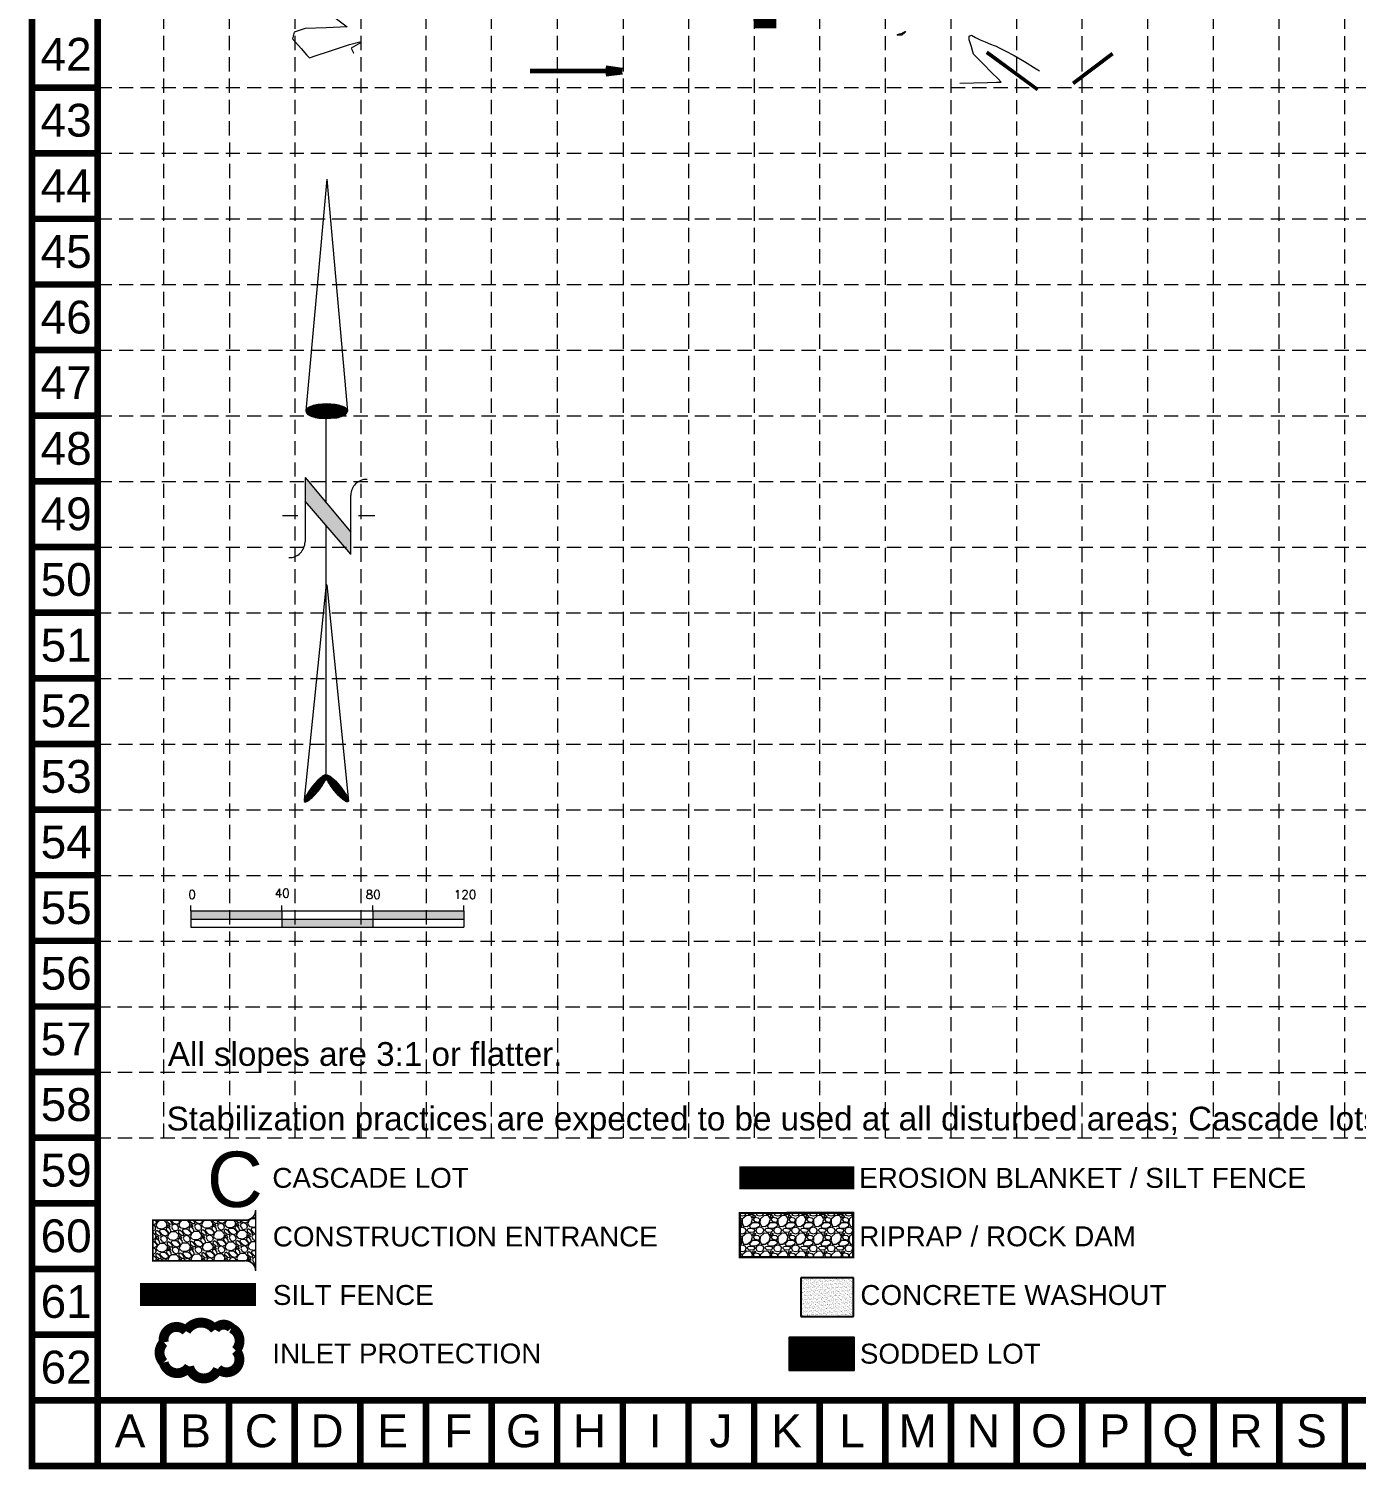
# Model space of a CAD drawing. Header units: feet. Extents: x 696 to 1853, y -3030 to -1181.
# Drawn here: x 696 to 1280, y -3030 to -2397 of the extents above; entities that cross this region are included whole.
import ezdxf
from ezdxf.enums import TextEntityAlignment as Align

# ---------------------------------------------------------------- set-up
doc = ezdxf.new("R2010")
doc.units = ezdxf.units.FT
doc.header["$MEASUREMENT"] = 0
for name, pattern in [('ACAD_ISO02W100', [15, 12, -3]), ('DASHED', [0.75, 0.5, -0.25]), ('DGN Style 3', [109.874145, 78.481532, -31.392613]), ('HIDDEN', [0.375, 0.25, -0.125])]:
    doc.linetypes.add(name, pattern=pattern)
for name, color, linetype, lineweight in [('0404al_MAP - Level 34', 7, 'Continuous', 0), ('EC', 7, 'Continuous', 0), ('EROSION CONTROL BLANKET', 84, 'Continuous', 0), ('Level 7', 7, 'Continuous', 0), ('PC', 7, 'Continuous', 0)]:
    doc.layers.add(name, color=color, linetype=linetype, lineweight=lineweight)
for name, color, linetype in [('BASE', 7, 'Continuous'), ('GRID', 254, 'DASHED'), ('LEGEND', 7, 'Continuous'), ('NARROW', 7, 'Continuous')]:
    doc.layers.add(name, color=color, linetype=linetype)
doc.styles.add('L120', font='simplex.shx', dxfattribs={"height": 4.8})
doc.styles.add("L200'", font='ARIAL.TTF', dxfattribs={"height": 0.001969})
doc.styles.get("Standard").update_dxf_attribs({"font": 'ARIAL.TTF'})

# ---------------------------------------------------------------- blocks, each defined once
blk = doc.blocks.new('Cascade Homes logo')
at = {"color": 240}
blk.add_text('C', height=24.85, rotation=359.90399, dxfattribs=at).set_placement((2410522.06, 7107185.67))
blk = doc.blocks.new('SCALE')
h = blk.add_hatch(color=7)
h.paths.add_polyline_path([(1.56, -6.67), (1.56, -3.07), (-38.44, -3.07), (-38.44, -6.67)])
h.paths.add_polyline_path([(1.56, -6.67), (1.56, -10.28), (41.56, -10.28), (41.56, -6.67)])
h.paths.add_polyline_path([(41.56, -3.07), (41.56, -6.67), (81.56, -6.67), (81.56, -3.07)])
at = {"color": 7}
for p, q in [((-38.44, -3.07), (-38.44, -0.67)), ((-38.44, -3.07), (1.56, -3.07)), ((-38.44, -3.07), (-38.44, -10.28)), ((1.56, -3.07), (1.56, -0.67)), ((1.56, -3.07), (81.56, -3.07)), ((1.56, -3.07), (1.56, -10.28)), ((41.56, -3.07), (41.56, -0.67)), ((41.56, -3.07), (41.56, -10.28)), ((81.56, -3.07), (81.56, -0.67)), ((81.56, -3.07), (81.56, -10.28)), ((-38.44, -6.67), (81.56, -6.67)), ((-38.44, -10.28), (1.56, -10.28)), ((1.56, -10.28), (81.56, -10.28))]:
    blk.add_line(p, q, dxfattribs=at)
at = {"color": 7, "style": 'L120'}
for s, p in [('40', (-1.58, 2.78)), ('0', (-39.5, 2.19)), ('80', (38.45, 2.19)), ('120', (77.17, 2.19))]:
    blk.add_text(s, height=3.84, dxfattribs=at).set_placement(p)
blk = doc.blocks.new('A$C1D8A4D20')
at = {"layer": 'NARROW', "lineweight": 13}
for p, q in [((19.42, 273.73), (10.21, 171.93)), ((19.42, 273.73), (28.55, 171.79)), ((19.21, 175.01), (19.21, 175.02)), ((19.21, 131.51), (19.21, 175.01)), ((9.89, 142.61), (30, 118.67)), ((9.89, 142.61), (9.89, 114.4)), ((30.06, 108.82), (30.06, 134.87)), ((30, 108.92), (9.89, 132.25)), ((0, 125.9), (6.66, 125.9)), ((19.21, 11.85), (19.21, 121.44)), ((33.36, 125.9), (40.54, 125.9)), ((9.66, 1.01), (19.39, 95.76)), ((19.45, 95.5), (29.04, 0.4)), ((19.2, 10.43), (19.3, 10.76)), ((19.3, 10.76), (19.36, 10.41))]:
    blk.add_line(p, q, dxfattribs=at)
blk.add_lwpolyline([(10.18, 171.79), (10.64, 170.78, 0.091577), (12.87, 169.5, 0.048306), (16, 168.73), (19.39, 168.56), (23.16, 168.83, 0.048306), (25.9, 169.5, 0.091577), (28.13, 170.78), (28.6, 171.79), (28.13, 172.8, 0.091577), (25.9, 174.07, 0.048306), (23.16, 174.75), (19.39, 175.02), (15.62, 174.75, 0.048306), (12.87, 174.07, 0.091577), (10.64, 172.8)], format="xyb", close=True, dxfattribs=at)
for points in [[(19.26, 11.84), (18.74, 11.91, 0.066818), (16.97, 10.84, 0.03073), (15.3, 9.32), (13.23, 6.98), (11.37, 4.47, 0.03073), (10.23, 2.52, 0.066818), (9.55, 0.57), (9.73, 0.07)], [(9.73, 0.07), (10.25, 0, 0.066818), (12.02, 1.07, 0.03073), (13.94, 2.82), (15.76, 4.93), (17.62, 7.44, 0.03073), (18.76, 9.39, 0.036692), (19.2, 10.44)], [(19.28, 11.84), (19.81, 11.91, -0.066818), (21.57, 10.84, -0.03073), (23.24, 9.32), (25.32, 6.98), (27.17, 4.47, -0.03073), (28.32, 2.52, -0.066818), (29, 0.57), (28.82, 0.07)], [(28.82, 0.07), (28.3, 0, -0.066818), (26.53, 1.07, -0.03073), (24.61, 2.82), (22.79, 4.93), (20.93, 7.44, -0.03073), (19.78, 9.39, -0.036692), (19.35, 10.44)]]:
    blk.add_lwpolyline(points, format="xyb", dxfattribs=at)
for centre, start, end in [((37.03, 134.87), 88.8769, 180), ((2.92, 114.4), 268.8769, 0)]:
    blk.add_arc(centre, 6.97, start, end, dxfattribs=at)
for points in [[(10.24, 171.79), (10.63, 172.79), (10.63, 170.82), (12.83, 174.07)], [(10.63, 170.82), (12.83, 174.07), (12.86, 169.49), (15.44, 174.71)], [(12.86, 169.49), (15.44, 174.71), (15.95, 168.77), (19.22, 174.95)], [(15.95, 168.77), (19.22, 174.95), (19.22, 168.59), (23.16, 174.74)], [(19.22, 168.59), (23.16, 174.74), (22.84, 168.81), (25.9, 174.11)], [(22.84, 168.81), (25.9, 174.11), (25.98, 169.49), (28.13, 172.79)], [(25.98, 169.49), (28.13, 172.79), (28.13, 170.78), (28.55, 171.83)], [(9.89, 132.22), (30.18, 108.94), (10.02, 142.7), (30.18, 118.69)], [(11.93, 5.19), (14.85, 3.89), (12.89, 6.56), (15.91, 5.13)], [(12.89, 6.56), (15.91, 5.13), (14.35, 8.26), (16.95, 6.56)], [(14.35, 8.26), (16.95, 6.56), (15.44, 9.47), (17.84, 7.83)], [(15.44, 9.47), (17.84, 7.83), (16.41, 10.34), (18.51, 8.94)], [(16.41, 10.34), (18.51, 8.94), (17.24, 11.02), (18.96, 9.81)], [(17.24, 11.02), (18.96, 9.81), (17.94, 11.52), (19.19, 10.43)], [(17.94, 11.52), (19.19, 10.43), (18.54, 11.83), (19.3, 10.75)], [(18.54, 11.83), (19.3, 10.75), (18.78, 11.92), (19.32, 10.78)], [(18.78, 11.92), (19.32, 10.78), (19.24, 11.86), (19.35, 10.78)], [(19.24, 11.86), (19.35, 10.78), (19.79, 11.89), (19.37, 10.75)], [(19.79, 11.89), (19.37, 10.75), (20.39, 11.65), (19.37, 10.4)], [(20.39, 11.65), (19.37, 10.4), (21.2, 11.18), (19.71, 9.63)], [(21.2, 11.18), (19.71, 9.63), (21.7, 10.81), (20.03, 9.04)], [(21.7, 10.81), (20.03, 9.04), (22.45, 10.1), (20.6, 8.01)], [(22.45, 10.1), (20.6, 8.01), (23.33, 9.23), (21.27, 6.99)], [(23.33, 9.23), (21.27, 6.99), (24.3, 8.17), (22, 6.03)], [(24.3, 8.17), (22, 6.03), (25.34, 6.99), (23.12, 4.58)], [(25.34, 6.99), (23.12, 4.58), (25.91, 6.19), (23.96, 3.61)], [(9.55, 0.59), (9.71, 0.07), (9.74, 1.23), (10.27, 0.03)], [(9.74, 1.23), (10.27, 0.03), (10.07, 2.14), (11.28, 0.57)], [(10.07, 2.14), (11.28, 0.57), (10.64, 3.21), (12.03, 1.09)], [(10.64, 3.21), (12.03, 1.09), (11.25, 4.26), (13.25, 2.2)], [(11.25, 4.26), (13.25, 2.2), (11.9, 5.18), (14.81, 3.89)], [(13.39, 2.35), (14.03, 2.91), (14.8, 3.85)], [(23.97, 3.59), (25.9, 6.19), (24.66, 2.76), (26.94, 4.79)], [(24.66, 2.76), (26.94, 4.79), (25.51, 1.98), (27.73, 3.54)], [(25.51, 1.98), (27.73, 3.54), (26.49, 1.11), (28.33, 2.55)], [(26.49, 1.11), (28.33, 2.55), (27.31, 0.55), (28.72, 1.63)], [(27.31, 0.55), (28.72, 1.63), (28.27, 0), (29.01, 0.55)], [(28.27, 0), (29.01, 0.55), (28.83, 0.08)]]:
    blk.add_solid(points, dxfattribs=at)

msp = doc.modelspace()

# ---------------------------------------------------------------- hatches: boundary and pattern name
at = {"layer": 'BASE', "linetype": 'Continuous'}
h = msp.add_hatch(dxfattribs=at)
h.set_pattern_fill('AR-SAND', color=30, scale=0.677427, style=0)
h.set_pattern_definition([(37.5, (1608.6147, -3013.8077), (-0.0426734, 1.305283), [0, -1.0296895, 0, -1.1516264, 0, -1.1008193]), (7.5, (1608.6147, -3013.8077), (1.198895, 1.911799), [0, -0.5554904, 0, -0.9280754, 0, -0.3556493]), (327.5, (1607.7814, -3013.8077), (2.1096047, 0.0038336), [0, -0.3387136, 0, -1.2193691, 0, -1.5919541]), (317.5, (1607.7814, -3013.8077), (2.036432, 0.5945614), [0, -0.1693568, 0, -0.7993642, 0, -0.9145268])])
h.paths.add_polyline_path([(1058.57, -2963), (1058.57, -2946.06), (1035.37, -2946.06), (1035.37, -2963)])
at = {"layer": 'LEGEND', "lineweight": 0}
h = msp.add_hatch(dxfattribs=at)
h.set_pattern_fill('GRAVEL', color=4, scale=7.12123, angle=-43.93426, style=0)
h.set_pattern_definition([(184.078545, (-9203.29786, -7237.6543), (-85.494522248, -6.626803172), [0.958062, -94.84829]), (141.0354448, (-9204.2535, -7237.72243), (66.479988977, -54.163082706), [1.644064, -162.7623003]), (88.576145, (-9205.5318, -7236.68857), (-3.067868275, -105.82023557), [1.159251, -114.7659717]), (223.339445, (-9208.76707, -7236.04367), (103.947054964, 97.624223177), [1.497153, -148.218135]), (248.899445, (-9209.85595, -7237.0712), (33.649935839, 86.243820434), [1.468077, -145.3398407]), (313.339445, (-9210.38447, -7238.44084), (-97.624223177, 103.947054964), [1.497153, -148.218135]), (353.7599448, (-9209.35694, -7239.52972), (-116.0767414944, 12.949744997), [1.9799085, -196.0107823]), (28.3210448, (-9207.38877, -7239.74492), (144.5985350285, 78.23499873), [1.8692374, -185.0545705]), (77.495345, (-9205.74327, -7238.85813), (23.206107029, 106.194884783), [1.5022235, -148.7202886]), (131.302145, (-9205.418, -7237.39154), (51.469934405, -59.478567627), [1.71502, -84.0359483]), (178.4631448, (-9206.54997, -7236.10315), (-115.8894335056, 2.880538444), [2.217893, -219.571557]), (94.879845, (-9203.7395, -7240.9865), (-6.25218334, 65.356129506), [0.756994, -74.9427143]), (127.534945, (-9203.8039, -7240.23223), (56.78541328, -74.488777285), [1.440176, -142.577786]), (181.065745, (-9204.6813, -7239.09), (-4.9409424, -5.1282587), [1.0070915, -9.0638447]), (159.264345, (-9204.4474, -7238.1289), (35.52317255, -14.44818179), [0.5423386, -53.691333]), (247.867145, (-9204.9546, -7237.9369), (9.69456718, 20.32571322), [0.766978, -37.582021]), (347.029545, (-9205.2436, -7238.6474), (25.26665523, -4.56628573), [1.2457097, -40.277841]), (117.630845, (-9204.0296, -7238.927), (5.31558356, -15.0101328), [0.9007715, -21.6185377]), (332.455245, (-9207.929, -7235.07118), (66.105369186, -34.024685218), [1.261882, -124.9266353]), (26.411945, (-9206.81013, -7235.6547), (-74.863363978, -36.647099632), [1.058649, -104.8060484]), (249.264345, (-9203.0414, -7237.9013), (14.44818179, 35.52317255), [1.08467, -53.1490015]), (299.676245, (-9203.4255, -7238.91574), (-36.45979619, 64.794153294), [1.261882, -124.9266353]), (295.509745, (-9210.9924, -7238.2507), (-15.75943327, 34.96120706), [1.216876, -59.6269424]), (250.840845, (-9210.4683, -7239.34894), (28.709120489, 81.115511708), [1.0196035, -100.940894]), (22.867145, (-9207.9311, -7243.079), (34.961223945, 15.7593961), [1.08467, -53.1490015]), (333.419745, (-9206.93168, -7242.6575), (-86.431089386, 43.719240516), [1.193739, -118.1798324]), (25.509745, (-9210.44395, -7240.6579), (-34.96120706, -15.75943327), [0.608438, -60.2353803]), (57.375645, (-9208.2388, -7242.7825), (14.63552208, 25.45396156), [0.3631115, -35.948176]), (122.029545, (-9208.043, -7242.4767), (10.44384298, -19.9510724), [1.468077, -27.893502]), (142.074745, (-9208.82164, -7241.2321), (56.223507604, -44.281153522), [1.360511, -134.690397]), (259.755845, (-9205.6882, -7239.109), (4.7536155, 15.19745945), [1.027038, -24.64892]), (309.2229448, (-9205.8709, -7240.1196), (77.2984469536, -94.252546432), [1.793083, -177.514911]), (17.011145, (-9204.73706, -7241.5087), (-55.09961648, -16.13403847), [0.7331734, -72.5843766]), (46.065745, (-9204.036, -7241.294), (-0.1873163, 10.069198), [0.427274, -6.6939563]), (76.322145, (-9208.776, -7240.97945), (-14.073595666, -55.661550677), [0.9893098, -97.94198]), (4.078545, (-9208.54204, -7240.0182), (85.494522248, 6.626803172), [1.9161236, -93.890228]), (316.065745, (-9206.631, -7239.882), (10.069198, 0.1873163), [1.85152, -5.2697103]), (281.370545, (-9205.2974, -7241.16656), (-16.695913557, 85.30722417), [1.125966, -111.4705655]), (210.120345, (-9205.0754, -7242.2704), (-24.89202056, -15.57208892), [1.0368653, -50.806473]), (163.7117448, (-9205.9723, -7242.79074), (-146.8463106885, 42.5952442625), [1.6881944, -167.131524]), (131.4918448, (-9207.59273, -7242.31725), (-61.726430549, 69.360464151), [1.7859974, -176.8135483])])
edge = h.paths.add_edge_path()
edge.add_line((795.74, -2942.99), (795.74, -2916.28))
edge.add_arc((791.29, -2916.28), 4.45, -89.96094, 0, ccw=False)
edge.add_line((791.29, -2920.73), (750.5, -2920.73))
edge.add_line((750.5, -2920.73), (750.5, -2938.55))
edge.add_line((750.5, -2938.55), (791.29, -2938.53))
edge.add_arc((791.29, -2942.99), 4.45, 0, 90.03906, ccw=False)
at = {"layer": 'LEGEND', "linetype": 'ACAD_ISO02W100', "lineweight": 0}
h = msp.add_hatch(dxfattribs=at)
h.set_pattern_fill('GRAVEL', color=240, scale=7.826795, style=0)
h.set_pattern_definition([(228.0128, (451.6409, -3332.2501), (-62.6143465, -70.4411659), [1.052986, -104.24577]), (184.9697, (450.93646, -3333.03277), (93.92154877, 7.826727), [1.806957, -178.88864]), (132.5104, (449.1363, -3333.1893), (78.2678778, -86.09481338), [1.27411, -126.13688]), (267.2737, (446.08385, -3335.146), (7.82676388, 156.5359032), [1.64549, -162.90345]), (292.8337, (446.00558, -3336.78963), (-39.13405275, 93.92151245), [1.61353, -159.73998]), (357.2737, (446.63172, -3338.27673), (-156.5359032, 7.82676388), [1.64549, -162.90345]), (37.6942, (448.27535, -3338.355), (-101.74839308, -78.26787535), [2.176076, -215.43135]), (72.2553, (449.99725, -3337.02444), (54.78764955, 172.18946149), [2.05444, -203.38961]), (121.4296, (450.6234, -3335.06774), (-62.6144248, 101.74829673), [1.65106, -163.45536]), (175.2364, (449.76244, -3333.6589), (86.0947529, -7.8267288), [1.88494, -92.36215]), (222.3974, (447.884, -3333.50238), (-93.92159807, -86.09468352), [2.43764, -241.326507]), (138.8141, (453.8324, -3335.2243), (-54.7875884, 46.96074924), [0.831996, -82.36797]), (171.4692, (453.20623, -3334.6764), (101.74832216, -15.653652), [1.58287, -156.70426]), (225, (451.641, -3334.4416), (-9e-16, -7.826797), [1.10687, -9.96188]), (203.1986, (451.093, -3333.5024), (39.1339731, 15.6536005), [0.59607, -59.01102]), (291.8014, (450.5451, -3333.7372), (-7.8267943, 23.4803873), [0.84297, -41.30561]), (30.9638, (450.8582, -3334.5199), (23.4803697, 15.6536095), [1.36913, -44.26853]), (161.5651, (452.0322, -3333.8155), (15.6535935, -7.8267825), [0.99002, -23.76048]), (16.3895, (446.0056, -3333.7372), (78.26796765, 23.48032808), [1.38691, -137.30425]), (70.3462, (447.33614, -3333.34585), (-31.307143, -86.0947622), [1.16354, -115.190136]), (293.1986, (452.0322, -3332.2501), (-15.6536005, 39.1339731), [1.19214, -58.414956]), (343.6105, (452.5018, -3333.34585), (-78.26796765, 23.48032808), [1.38691, -137.30425]), (339.444, (446.0056, -3338.5898), (-39.1339897, 15.6535588), [1.33744, -65.534725]), (294.7751, (447.25787, -3339.0594), (-39.1339141, 86.09477227), [1.120625, -110.942026]), (66.8014, (452.1105, -3340.0769), (15.6536005, 39.1339731), [1.19214, -58.414956]), (17.354, (452.5801, -3338.98114), (-101.7483514, -31.30713715), [1.31201, -129.88898]), (69.444, (448.27535, -3340.0769), (-15.6535588, -39.1339897), [0.66872, -66.20345]), (101.3099, (451.6409, -3340.0769), (-7.8267765, 31.307186), [0.39909, -39.50989]), (165.9638, (451.5626, -3339.6855), (23.4803894, -7.82678), [1.61353, -30.657165]), (186.009, (449.99725, -3339.2942), (78.2679485, 7.8267897), [1.49531, -148.0354]), (303.6901, (450.8582, -3335.2243), (-7.8268055, 15.6535866), [1.1288, -27.09111]), (353.1572, (451.48434, -3336.1635), (133.0555108, -15.65365269), [1.97074, -195.102927]), (60.9454, (453.441, -3336.3983), (-31.3071804, -54.7875683), [0.805816, -79.77597]), (90, (453.832, -3335.694), (-7.826795, 7.826795), [0.46961, -7.35719]), (120.2564, (449.8407, -3339.0594), (31.30714016, -54.78758454), [1.08733, -107.64598]), (48.0128, (449.29283, -3338.1202), (62.6143465, 70.4411659), [2.10597, -103.192786]), (0, (450.702, -3336.555), (7.826795, 7.826795), [2.03497, -5.79183]), (325.3048, (452.7366, -3336.55483), (-78.2679055, 54.7876327), [1.237526, -122.51497]), (254.0546, (453.7541, -3337.2592), (-7.8267942, -31.3071812), [1.1396, -55.84033]), (207.646, (453.44104, -3338.355), (-148.70907303, -78.26801082), [1.85546, -183.69076]), (175.4261, (451.7974, -3339.21594), (-101.74833995, 7.82675435), [1.96295, -194.332073])])
h.paths.add_polyline_path([(1008.54, -2936.98), (1058.35, -2937.07), (1058.35, -2917.5), (1008.54, -2917.57)])
at = {"layer": 'LEGEND'}
h = msp.add_hatch(dxfattribs=at)
h.set_pattern_fill('ANSI31', color=2, scale=3.383214, style=0)
h.set_pattern_definition([(45, (995.98753, -3022.3869), (-0.2990367, 0.2990367), [])])
h.paths.add_polyline_path([(1030.29, -2972.25), (1030.29, -2973.1), (1030.29, -2986.66), (1058.9, -2986.66), (1058.9, -2972.25)])

# ---------------------------------------------------------------- linework, layer by layer
at = {"layer": '0404al_MAP - Level 34', "color": 5, "linetype": 'Continuous', "lineweight": 0}
for p, q in [((1139.15, -2424.16), (1116.81, -2407.83)), ((1139.44, -2423.76), (1117.1, -2407.43)), ((1139.74, -2423.35), (1117.4, -2407.02)), ((1172.09, -2407.56), (1154.81, -2420.65)), ((1172.39, -2407.96), (1155.11, -2421.05)), ((1172.7, -2408.36), (1155.42, -2421.45))]:
    msp.add_line(p, q, dxfattribs=at)
at = {"layer": 'BASE', "color": 30, "linetype": 'Continuous'}
for p, q in [((1058.57, -2946.06), (1035.37, -2946.06)), ((1035.37, -2946.06), (1035.37, -2963)), ((1058.57, -2963), (1058.57, -2946.06)), ((1035.37, -2963), (1058.57, -2963))]:
    msp.add_line(p, q, dxfattribs=at)
at = {"layer": 'BASE', "const_width": 2.89}
for points in [[(1851.62, -3028.75), (1851.62, -1182.11), (697.47, -1182.11), (697.47, -3028.75)], [(1822.76, -2999.89), (1822.76, -1210.96), (726.32, -1210.96), (726.32, -2999.89)]]:
    msp.add_lwpolyline(points, close=True, dxfattribs=at)
for points in [[(726.32, -2422.82), (697.47, -2422.82)], [(726.32, -2451.67), (697.47, -2451.67)], [(726.32, -2480.53), (697.47, -2480.53)], [(726.32, -2509.38), (697.47, -2509.38)], [(726.32, -2538.23), (697.47, -2538.23)], [(726.32, -2567.09), (697.47, -2567.09)], [(726.32, -2595.94), (697.47, -2595.94)], [(726.32, -2624.8), (697.47, -2624.8)], [(726.32, -2653.65), (697.47, -2653.65)], [(726.32, -2682.5), (697.47, -2682.5)], [(726.32, -2711.36), (697.47, -2711.36)], [(726.32, -2740.21), (697.47, -2740.21)], [(726.32, -2769.06), (697.47, -2769.06)], [(726.32, -2797.92), (697.47, -2797.92)], [(726.32, -2826.77), (697.47, -2826.77)], [(726.32, -2855.63), (697.47, -2855.63)], [(726.32, -2884.48), (697.47, -2884.48)], [(726.32, -2913.33), (697.47, -2913.33)], [(726.32, -2942.19), (697.47, -2942.19)], [(726.32, -2971.04), (697.47, -2971.04)], [(726.32, -2999.89), (697.47, -2999.89)], [(726.32, -2999.89), (726.32, -3028.75)], [(755.17, -2999.89), (755.17, -3028.75)], [(784.03, -2999.89), (784.03, -3028.75)], [(812.88, -2999.89), (812.88, -3028.75)], [(841.74, -2999.89), (841.74, -3028.75)], [(870.59, -2999.89), (870.59, -3028.75)], [(899.44, -2999.89), (899.44, -3028.75)], [(928.3, -2999.89), (928.3, -3028.75)], [(957.15, -2999.89), (957.15, -3028.75)], [(986, -2999.89), (986, -3028.75)], [(1014.86, -2999.89), (986, -2999.89)], [(1014.86, -2999.89), (1014.86, -3028.75)], [(1043.71, -2999.89), (1043.71, -3028.75)], [(1072.57, -2999.89), (1072.57, -3028.75)], [(1101.42, -2999.89), (1101.42, -3028.75)], [(1130.27, -2999.89), (1130.27, -3028.75)], [(1159.13, -2999.89), (1159.13, -3028.75)], [(1187.98, -2999.89), (1187.98, -3028.75)], [(1216.83, -2999.89), (1216.83, -3028.75)], [(1245.69, -2999.89), (1245.69, -3028.75)], [(1274.54, -2999.89), (1274.54, -3028.75)]]:
    msp.add_lwpolyline(points, dxfattribs=at)
at = {"layer": 'EC', "color": 35, "linetype": 'DGN Style 3', "lineweight": 0, "flags": 128}
for points in [[(765.15, -2301.61), (766.5, -2303.05), (771.59, -2308.52), (771.59, -2308.52), (775.3, -2315.54), (782.7, -2329.59), (793.81, -2350.66), (804.66, -2367.41), (815.26, -2379.85), (825.6, -2387.98), (832.5, -2393.4), (835.94, -2396.11), (835.94, -2396.11), (832.87, -2396.24), (826.73, -2396.49), (817.52, -2396.87), (812.61, -2398.51), (812, -2401.42), (815.69, -2405.59), (818.16, -2408.37), (819.39, -2409.76), (819.39, -2409.76), (822.33, -2408.78), (828.21, -2406.82), (837.03, -2403.88), (841.55, -2402.67), (841.78, -2403.2), (837.71, -2405.46), (838.72, -2407.48), (844.81, -2409.25), (867.13, -2412.29)], [(1105.27, -2420.84), (1117.39, -2420.55), (1121.42, -2420.46), (1123.44, -2420.41), (1123.44, -2420.41), (1122.09, -2419.04), (1119.39, -2416.29), (1115.35, -2412.18), (1112.65, -2409.44), (1111.3, -2408.06), (1111.3, -2408.06), (1110.99, -2407.03), (1110.37, -2404.97), (1109.44, -2401.88), (1109.44, -2400.15), (1110.36, -2399.8), (1112.21, -2400.81), (1114.24, -2401.8), (1116.45, -2402.76), (1118.83, -2403.69), (1120.42, -2404.31), (1121.22, -2404.62), (1121.22, -2404.62), (1122.56, -2405.31), (1125.23, -2406.69), (1129.24, -2408.76), (1133.76, -2411.37), (1138.8, -2414.53), (1144.35, -2418.24), (1148.05, -2420.72), (1149.9, -2421.95), (1149.9, -2421.95)]]:
    msp.add_lwpolyline(points, dxfattribs=at)
msp.add_lwpolyline([(1079.75, -2399.82), (1079.75, -2399.82), (1079.47, -2399.81), (1078.9, -2399.79), (1078.04, -2399.76), (1077.75, -2399.66), (1078.01, -2399.48), (1078.83, -2399.24), (1079.38, -2399.08), (1079.66, -2399), (1079.66, -2399), (1079.91, -2398.87), (1080.42, -2398.62), (1081.19, -2398.23), (1081.46, -2398.2), (1081.22, -2398.51)], close=True, dxfattribs=at)
at = {"layer": 'EROSION CONTROL BLANKET', "linetype": 'Continuous', "lineweight": 13, "const_width": 10}
msp.add_lwpolyline([(1019.6, -2396.81), (1019.11, -2278.14, -0.42526), (1033.22, -2261.13), (1246.02, -2261.32)], format="xyb", dxfattribs=at)
at = {"layer": 'GRID', "color": 252, "linetype": 'HIDDEN', "lineweight": 0, "ltscale": 25}
for p, q in [((755.44, -2884.47), (755.28, -1212.05)), ((784.41, -2884.48), (784.06, -1212.06)), ((813.18, -2884.48), (812.92, -1212.13)), ((842.19, -2884.49), (841.73, -1212.18)), ((870.78, -2884.49), (870.66, -1211.96)), ((899.46, -2884.5), (899.55, -1212.01)), ((928.53, -2884.5), (928.37, -1212.12)), ((957.48, -2884.51), (957.19, -1212.09)), ((986.11, -2884.51), (986.11, -1212.11)), ((1015.04, -2884.52), (1015.01, -1212.12)), ((1043.72, -2884.52), (1043.77, -1212.12)), ((1072.58, -2884.52), (1072.75, -1212.16)), ((1101.42, -2884.53), (1101.42, -1210.96)), ((1130.27, -2884.53), (1130.27, -1210.96)), ((1159.13, -2884.54), (1159.13, -1210.96)), ((1187.98, -2884.54), (1187.98, -1210.96)), ((1216.83, -2884.55), (1216.83, -1210.96)), ((1245.69, -2884.55), (1245.69, -1210.96)), ((1274.54, -2884.56), (1274.54, -1210.96)), ((726.32, -2422.82), (1822.76, -2422.82)), ((726.32, -2451.67), (1822.76, -2451.67)), ((726.32, -2480.53), (1822.76, -2480.53)), ((726.32, -2509.38), (1822.76, -2509.38)), ((726.32, -2538.23), (1822.76, -2538.23)), ((726.32, -2567.09), (1822.76, -2567.09)), ((726.32, -2595.94), (1822.76, -2595.94)), ((726.32, -2624.8), (1822.76, -2624.8)), ((726.05, -2653.75), (1822.49, -2653.75)), ((726.05, -2682.6), (1822.49, -2682.6)), ((726.05, -2711.45), (1822.49, -2711.45)), ((726.05, -2740.31), (1822.49, -2740.31)), ((726.05, -2769.16), (1822.49, -2769.16)), ((725.9, -2797.99), (1821.57, -2798.05)), ((725.69, -2826.93), (1821.57, -2826.73)), ((725.79, -2855.72), (1821.68, -2855.79)), ((725.79, -2884.47), (1821.64, -2884.64))]:
    msp.add_line(p, q, dxfattribs=at)
at = {"layer": 'LEGEND', "color": 84, "const_width": 10.17}
msp.add_lwpolyline([(1008.29, -2902.09), (1058.85, -2902.09)], dxfattribs=at)
at = {"layer": 'LEGEND', "color": 4, "lineweight": 0, "const_width": 0.712}
msp.add_lwpolyline([(795.74, -2942.99), (795.74, -2916.28, -0.414014), (791.29, -2920.73), (750.5, -2920.73), (750.5, -2938.55), (791.29, -2938.53, -0.414413)], format="xyb", close=True, dxfattribs=at)
at = {"layer": 'LEGEND', "color": 240, "linetype": 'Continuous', "lineweight": 0, "const_width": 0.978}
msp.add_lwpolyline([(1008.54, -2936.98), (1058.35, -2937.07), (1058.35, -2917.5), (1008.54, -2917.57)], close=True, dxfattribs=at)
at = {"layer": 'LEGEND', "color": 200, "lineweight": 0, "const_width": 10.17}
msp.add_lwpolyline([(744.91, -2953.36), (795.95, -2953.36)], dxfattribs=at)
at = {"layer": 'LEGEND', "color": 170, "ltscale": 100, "const_width": 4.33}
msp.add_lwpolyline([(765.16, -2969.53, 0.520567), (765.16, -2969.53, 0.765195), (755.37, -2974.46, 0.417879), (755.31, -2983.33, 0.6649), (766.5, -2985.04, 0.744833), (779.12, -2986.1, 0.975642), (786.99, -2977.98, 0.520567), (785.03, -2968.19, 0.520567), (777.85, -2968.84, 0.540264), (765.16, -2969.53)], format="xyb", close=True, dxfattribs=at)
at = {"layer": 'LEGEND', "color": 2}
msp.add_lwpolyline([(1030.29, -2973.1), (1030.29, -2986.66), (1058.9, -2986.66), (1058.9, -2972.25), (1030.29, -2972.25)], close=True, dxfattribs=at)
at = {"layer": 'Level 7', "color": 7, "linetype": 'Continuous', "lineweight": 60}
msp.add_line((956.88, -2415.58), (916.38, -2415.58), dxfattribs=at)
at = {"layer": 'Level 7', "color": 7, "linetype": 'Continuous', "lineweight": 90}
for p, q in [((956.88, -2415.58), (949.71, -2414.63)), ((949.72, -2416.55), (956.88, -2415.58))]:
    msp.add_line(p, q, dxfattribs=at)

# ---------------------------------------------------------------- block references
at = {"layer": 'Level 7', "color": 7, "linetype": 'Continuous', "lineweight": 13, "xscale": 0.980000000000075, "yscale": 0.9800000000000182, "zscale": 0.9799999999999999}
msp.add_blockref('Cascade Homes logo', (-2361537.32, -6967956.87), dxfattribs=at)
at = {"layer": 'NARROW', "linetype": 'Continuous', "lineweight": 13}
msp.add_blockref('A$C1D8A4D20', (807.55, -2736.88), dxfattribs=at)
at = {"layer": 'PC', "linetype": 'Continuous', "lineweight": 13}
msp.add_blockref('SCALE', (805.67, -2781.68), dxfattribs=at)

# ---------------------------------------------------------------- texts
at = {"layer": 'BASE'}
for s, height, p in [('42', 14.427, (712.41, -2408.18)), ('43', 14.427, (712.45, -2437.16)), ('44', 14.427, (712.45, -2466.01)), ('45', 14.427, (712.45, -2494.86)), ('46', 14.427, (712.45, -2523.72)), ('47', 14.427, (712.45, -2552.57)), ('48', 14.427, (712.45, -2581.43)), ('49', 14.427, (712.45, -2610.21)), ('50', 14.427, (712.45, -2639.06)), ('51', 14.427, (712.45, -2667.92)), ('52', 14.427, (712.45, -2696.77)), ('53', 14.427, (712.45, -2725.62)), ('54', 14.427, (712.45, -2754.48)), ('55', 14.427, (712.45, -2783.33)), ('56', 14.427, (712.45, -2812.19)), ('57', 14.427, (712.45, -2841.04)), ('58', 14.427, (712.45, -2869.89)), ('59', 14.427, (712.45, -2898.75)), ('60', 14.427, (712.45, -2927.6)), ('61', 14.427, (712.45, -2956.45)), ('62', 14.427, (712.45, -2985.31)), ('A', 14.43, (740.53, -3013.32)), ('B', 14.43, (769.38, -3013.32)), ('C', 14.43, (798.24, -3013.32)), ('D', 14.43, (827.09, -3013.32)), ('E', 14.43, (855.95, -3013.32)), ('F', 14.43, (884.8, -3013.32)), ('G', 14.43, (913.65, -3013.32)), ('H', 14.43, (942.51, -3013.32)), ('I', 14.43, (971.36, -3013.32)), ('J', 14.43, (1000.21, -3013.32)), ('K', 14.43, (1029.07, -3013.32)), ('L', 14.43, (1057.92, -3013.32)), ('M', 14.43, (1086.78, -3013.32)), ('N', 14.43, (1115.63, -3013.32)), ('O', 14.43, (1144.48, -3013.32)), ('P', 14.43, (1173.34, -3013.32)), ('Q', 14.43, (1202.19, -3013.32)), ('R', 14.43, (1231.04, -3013.32)), ('S', 14.43, (1259.9, -3013.32))]:
    msp.add_text(s, height=height, dxfattribs=at).set_placement(p, align=Align.MIDDLE_CENTER)
at = {"layer": 'BASE', "color": 7, "style": "L200'"}
for s, height, p in [('All slopes are 3:1 or flatter.', 10.4387, (757.15, -2852.88)), ('Stabilization practices are expected to be used at all disturbed areas; Cascade lots are the disturbed area.', 10.43871, (756.61, -2881.28))]:
    msp.add_text(s, height=height, dxfattribs=at).set_placement(p)
at = {"layer": 'LEGEND', "style": "L200'"}
for s, height, p in [('CASCADE LOT', 8.7584, (803.09, -2906.5)), ('EROSION BLANKET / SILT FENCE', 8.7584, (1061.03, -2906.51)), ('CONSTRUCTION ENTRANCE', 8.7584, (803.27, -2932.27)), ('RIPRAP / ROCK DAM', 8.7584, (1061.06, -2932.19)), ('SILT FENCE', 8.758, (803.33, -2957.98)), ('CONCRETE WASHOUT', 8.7584, (1061.58, -2957.99)), ('INLET PROTECTION', 8.7584, (803.05, -2983.7)), ('SODDED LOT', 8.758, (1061.35, -2983.79))]:
    msp.add_text(s, height=height, dxfattribs=at).set_placement(p)

doc.saveas('drawing.dxf')
